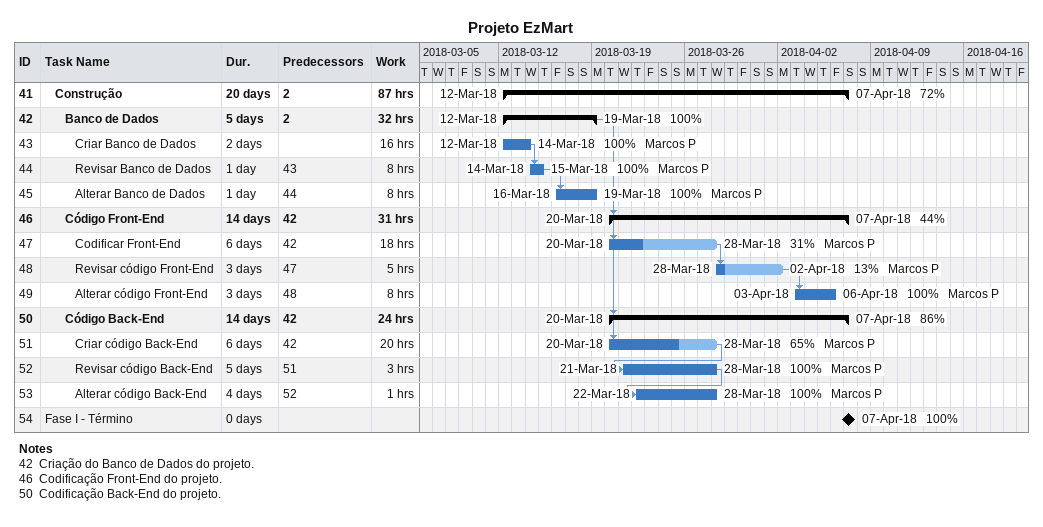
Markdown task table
Projeto EzMart

| ID | Level | Task | Duration | Start | Finish | Predecessors | Resources | % complete | Work (h) |
|---|---|---|---|---|---|---|---|---|---|
| 41 | 2 | **Construção** | 20d | 2018-03-12 | 2018-04-07 | 2 |  | 72 | 87 |
| 42 | 3 | **Banco de Dados** | 5d | 2018-03-12 | 2018-03-19 | 2 |  | 100 | 32 |
| 43 | 4 | Criar Banco de Dados | 2d | 2018-03-12 | 2018-03-14 |  | Marcos P | 100 | 16 |
| 44 | 4 | Revisar Banco de Dados | 1d | 2018-03-14 | 2018-03-15 | 43 | Marcos P | 100 | 8 |
| 45 | 4 | Alterar Banco de Dados | 1d | 2018-03-16 | 2018-03-19 | 44 | Marcos P | 100 | 8 |
| 46 | 3 | **Código Front-End** | 14d | 2018-03-20 | 2018-04-07 | 42 |  | 44 | 31 |
| 47 | 4 | Codificar Front-End | 6d | 2018-03-20 | 2018-03-28 | 42 | Marcos P | 31 | 18 |
| 48 | 4 | Revisar código Front-End | 3d | 2018-03-28 | 2018-04-02 | 47 | Marcos P | 13 | 5 |
| 49 | 4 | Alterar código Front-End | 3d | 2018-04-03 | 2018-04-06 | 48 | Marcos P | 100 | 8 |
| 50 | 3 | **Código Back-End** | 14d | 2018-03-20 | 2018-04-07 | 42 |  | 86 | 24 |
| 51 | 4 | Criar código Back-End | 6d | 2018-03-20 | 2018-03-28 | 42 | Marcos P | 65 | 20 |
| 52 | 4 | Revisar código Back-End | 5d | 2018-03-21 | 2018-03-28 | 51 | Marcos P | 100 | 3 |
| 53 | 4 | Alterar código Back-End | 4d | 2018-03-22 | 2018-03-28 | 52 | Marcos P | 100 | 1 |
| 54 | 1 | Fase I - Término | 0d | 2018-04-07 | 2018-04-07 |  |  | 100 |  |

Notes
- 42: Criação do Banco de Dados do projeto.
- 46: Codificação Front-End do projeto.
- 50: Codificação Back-End do projeto.
